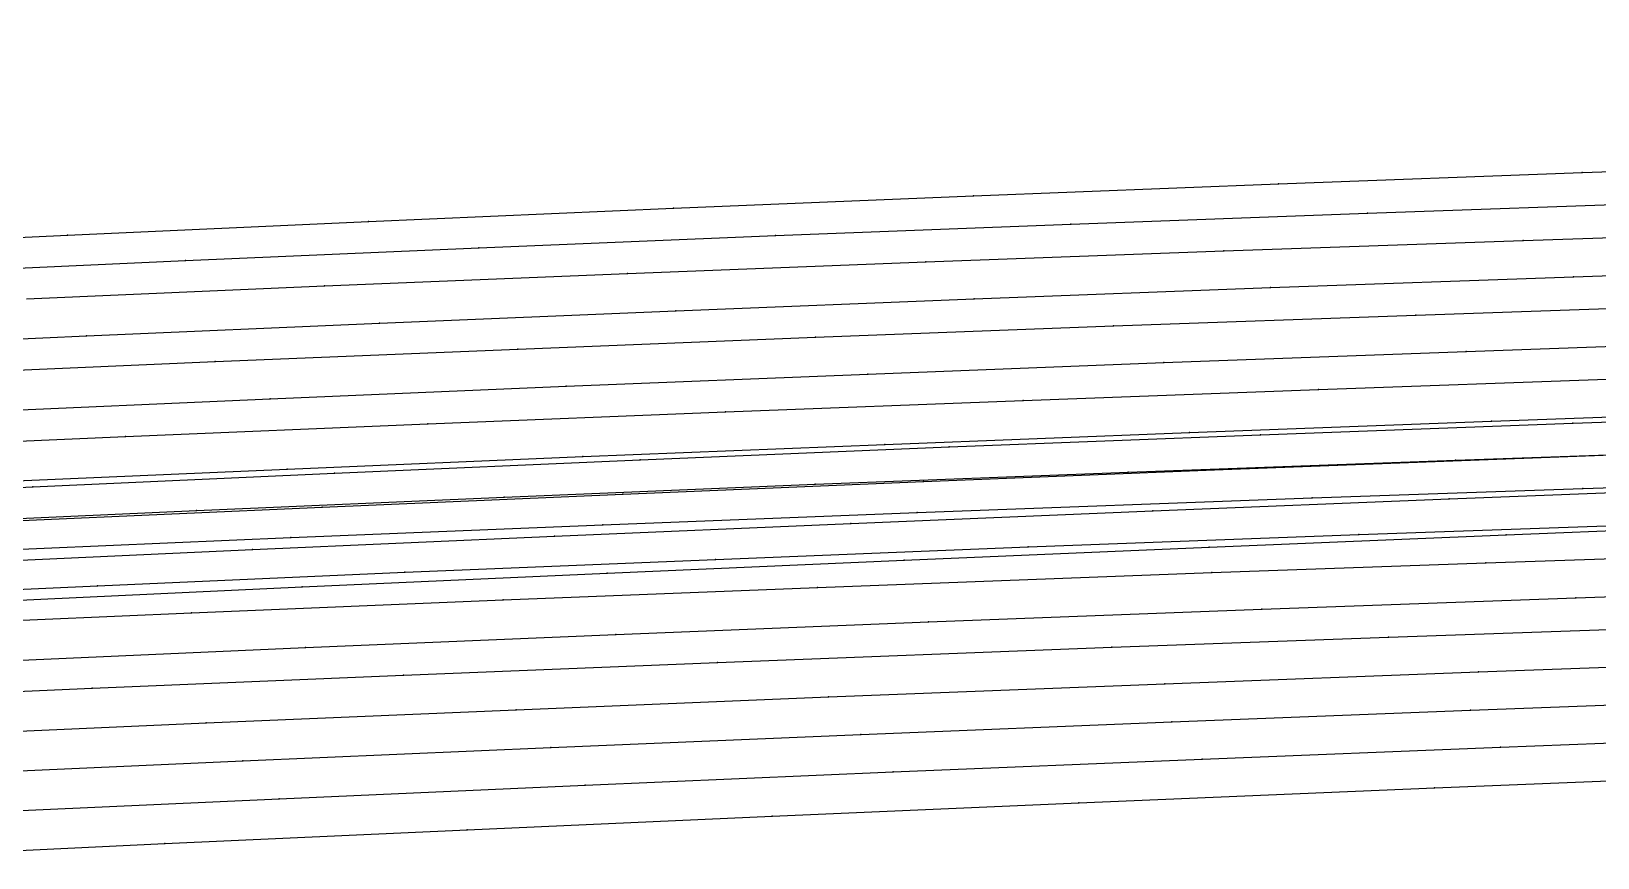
# Model space of a CAD drawing. Extents: x -2408 to 1029, y -526 to 2095.
# Drawn here: x -1498.2 to -1418.7, y 920.3 to 962.3 of the extents above; entities that cross this region are included whole.
import ezdxf

# ---------------------------------------------------------------- set-up
doc = ezdxf.new("R2010")
doc.units = 0

# ---------------------------------------------------------------- blocks, each defined once
blk = doc.blocks.new(' -30')
at = {"layer": '1'}
blk.add_lwpolyline([(-983.259655, 504.088096), (-968.179128, 504.789655), (-952.689583, 505.491886), (-937.607433, 506.156086), (-922.111616, 506.815861), (-907.027667, 507.438159), (-891.957635, 508.04729), (-876.872936, 508.652548), (-861.83698, 509.261239), (-846.753174, 509.887156), (-831.752201, 510.534152), (-816.670932, 511.218628), (-801.184994, 511.966991), (-786.108457, 512.749706), (-770.65652, 513.617506), (-755.587754, 514.53757), (-740.004881, 515.575884)], dxfattribs=at)
at = {"layer": '14'}
blk.add_lwpolyline([(-990.320556, 491.039364), (-975.156659, 491.753562), (-959.803647, 492.458703), (-944.31523, 493.150552), (-928.745346, 493.824862), (-910.67444, 494.579226), (-895.073839, 495.211724), (-879.472994, 495.837705), (-863.872377, 496.46764), (-848.27231, 497.112008), (-832.673265, 497.781282), (-817.075603, 498.485938), (-801.47968, 499.236455), (-785.885971, 500.043304), (-770.294797, 500.916965), (-754.70663, 501.86791), (-739.121791, 502.906618)], dxfattribs=at)
at = {"layer": '3'}
for p in [(-922.111616, 506.815861), (-907.027667, 507.438159), (-937.607433, 506.156086), (-952.689583, 505.491886), (-968.179128, 504.789655), (-910.67444, 494.579226), (-928.745346, 493.824862), (-944.31523, 493.150552), (-975.156659, 491.753562), (-959.803647, 492.458703)]:
    blk.add_point(p, dxfattribs=at)
blk = doc.blocks.new(' -31')
at = {"layer": '1'}
blk.add_lwpolyline([(-986.658666, 506.04357), (-971.552761, 506.735084), (-956.213389, 507.417536), (-941.164755, 508.066462), (-925.823502, 508.705413), (-910.779474, 509.309431), (-895.436682, 509.909814), (-880.364314, 510.494297), (-865.021492, 511.094201), (-849.986515, 511.696983), (-834.64533, 512.337634), (-819.64924, 512.998925), (-804.311699, 513.721507), (-788.860254, 514.507407), (-773.529113, 515.355389), (-758.116349, 516.287186), (-742.795393, 517.30299)], dxfattribs=at)
at = {"layer": '14'}
blk.add_lwpolyline([(-985.575845, 493.380141), (-970.203448, 494.083042), (-954.668895, 494.772973), (-939.025821, 495.445599), (-923.327902, 496.096582), (-908.17815, 496.702202), (-892.469664, 497.315404), (-876.761037, 497.92473), (-861.052752, 498.541434), (-845.345297, 499.176768), (-829.639194, 499.841984), (-813.934855, 500.548338), (-798.232802, 501.307082), (-782.533523, 502.129468), (-766.837501, 503.02675), (-751.145262, 504.010178), (-735.457216, 505.09101)], dxfattribs=at)
at = {"layer": '3'}
for p in [(-910.779474, 509.309431), (-925.823502, 508.705413), (-941.164755, 508.066462), (-956.213389, 507.417536), (-971.552761, 506.735084), (-908.17815, 496.702202), (-923.327902, 496.096582), (-939.025821, 495.445599), (-970.203448, 494.083042), (-954.668895, 494.772973)]:
    blk.add_point(p, dxfattribs=at)
blk = doc.blocks.new(' -32')
at = {"layer": '1'}
blk.add_lwpolyline([(-984.135746, 508.270447), (-968.865657, 508.949983), (-953.594925, 509.607993), (-938.322926, 510.243036), (-923.1187, 510.850663), (-907.844861, 511.438175), (-892.552142, 512.013187), (-877.277669, 512.585146), (-862.024551, 513.164813), (-846.751166, 513.764664), (-831.53952, 514.392253), (-816.269083, 515.063461), (-801.001022, 515.786796), (-785.834479, 516.567909), (-770.573491, 517.427842), (-755.449849, 518.364112), (-740.200043, 519.403976)], dxfattribs=at)
at = {"layer": '14'}
blk.add_lwpolyline([(-988.386214, 495.364467), (-972.90666, 496.059794), (-957.264855, 496.740298), (-941.514519, 497.401533), (-925.709144, 498.039063), (-910.545085, 498.626378), (-894.728855, 499.222836), (-878.91242, 499.814759), (-863.096353, 500.414203), (-847.281183, 501.033226), (-831.467557, 501.683881), (-815.656007, 502.378226), (-799.847102, 503.128318), (-784.041373, 503.946213), (-768.239466, 504.843965), (-752.441914, 505.833632), (-736.649247, 506.927273)], dxfattribs=at)
at = {"layer": '3'}
for p in [(-923.1187, 510.850663), (-907.844861, 511.438175), (-938.322926, 510.243036), (-953.594925, 509.607993), (-968.865657, 508.949983), (-910.545085, 498.626378), (-941.514519, 497.401533), (-925.709144, 498.039063), (-957.264855, 496.740298), (-972.90666, 496.059794)]:
    blk.add_point(p, dxfattribs=at)
blk = doc.blocks.new(' -33')
at = {"layer": '1'}
blk.add_lwpolyline([(-986.83478, 510.254729), (-971.498689, 510.924751), (-956.48809, 511.558167), (-941.15004, 512.181049), (-925.67475, 512.782963), (-910.334706, 513.354747), (-894.898587, 513.915408), (-879.557871, 514.469708), (-863.688546, 515.052308), (-848.824508, 515.617616), (-833.486072, 516.232231), (-818.138934, 516.89045), (-802.804766, 517.602938), (-787.504957, 518.380042), (-772.178103, 519.236488), (-756.925237, 520.177889), (-741.610167, 521.224263)], dxfattribs=at)
at = {"layer": '14'}
blk.add_lwpolyline([(-991.198071, 497.347313), (-975.611087, 498.035312), (-959.861696, 498.706712), (-944.003629, 499.356965), (-926.913155, 500.026567), (-910.989376, 500.62208), (-895.064728, 501.201132), (-879.139923, 501.776541), (-863.215558, 502.361125), (-847.292345, 502.967702), (-831.370996, 503.609087), (-815.452108, 504.2981), (-799.536393, 505.047557), (-783.624525, 505.870276), (-767.717215, 506.779072), (-751.815062, 507.786767), (-735.918776, 508.906176)], dxfattribs=at)
at = {"layer": '3'}
for p in [(-910.334706, 513.354747), (-925.67475, 512.782963), (-941.15004, 512.181049), (-971.498689, 510.924751), (-956.48809, 511.558167), (-910.989376, 500.62208), (-926.913155, 500.026567), (-944.003629, 499.356965), (-959.861696, 498.706712), (-975.611087, 498.035312)]:
    blk.add_point(p, dxfattribs=at)
blk = doc.blocks.new(' -34')
at = {"layer": '1'}
blk.add_lwpolyline([(-995.683943, 511.970121), (-980.566407, 512.627608), (-965.215882, 513.271594), (-950.096284, 513.881158), (-934.975648, 514.464395), (-919.969694, 515.01613), (-904.847304, 515.551791), (-889.426656, 516.088687), (-874.304032, 516.617669), (-858.928688, 517.169872), (-843.807493, 517.738742), (-828.480727, 518.353322), (-813.363008, 519.008648), (-798.086688, 519.732265), (-782.975286, 520.520557), (-767.749252, 521.39969), (-752.648256, 522.367472), (-737.469475, 523.44814)], dxfattribs=at)
at = {"layer": '14'}
blk.add_lwpolyline([(-997.902097, 499.15923), (-982.256557, 499.843514), (-966.435216, 500.510512), (-950.491596, 501.155579), (-930.471633, 501.924001), (-916.404954, 502.435759), (-900.37211, 503.000341), (-884.338821, 503.558087), (-868.305938, 504.122599), (-852.274195, 504.707481), (-836.244364, 505.32634), (-820.217219, 505.992778), (-804.193493, 506.720402), (-788.174036, 507.522814), (-772.159582, 508.413619), (-756.150905, 509.406422), (-740.148737, 510.51483)], dxfattribs=at)
at = {"layer": '3'}
for p in [(-919.969694, 515.01613), (-934.975648, 514.464395), (-965.215882, 513.271594), (-950.096284, 513.881158), (-980.566407, 512.627608), (-916.404954, 502.435759), (-930.471633, 501.924001), (-966.435216, 500.510512), (-950.491596, 501.155579), (-982.256557, 499.843514)]:
    blk.add_point(p, dxfattribs=at)
blk = doc.blocks.new(' -35')
at = {"layer": '1'}
blk.add_lwpolyline([(-992.820145, 513.915385), (-977.453959, 514.590592), (-962.418328, 515.226969), (-947.101668, 515.848926), (-932.063875, 516.43203), (-916.699984, 516.998682), (-901.660338, 517.532334), (-886.339838, 518.067081), (-871.300024, 518.595463), (-856.027448, 519.147777), (-840.989233, 519.719206), (-825.768242, 520.337784), (-810.733724, 521.000639), (-795.566458, 521.733877), (-780.538711, 522.536485), (-765.424873, 523.432438), (-750.408314, 524.423039)], dxfattribs=at)
at = {"layer": '14'}
blk.add_lwpolyline([(-991.25163, 501.272774), (-975.65225, 501.956377), (-959.889795, 502.620711), (-944.017931, 503.261005), (-927.07975, 503.910177), (-911.141133, 504.489572), (-895.201398, 505.050407), (-879.261329, 505.606817), (-863.321862, 506.172931), (-847.38378, 506.762882), (-831.447983, 507.390801), (-815.515369, 508.070817), (-799.586721, 508.817065), (-783.662977, 509.643673), (-767.744919, 510.564776), (-751.833447, 511.594504)], dxfattribs=at)
at = {"layer": '3'}
for p in [(-932.063875, 516.43203), (-916.699984, 516.998682), (-947.101668, 515.848926), (-962.418328, 515.226969), (-977.453959, 514.590592), (-911.141133, 504.489572), (-927.07975, 503.910177), (-944.017931, 503.261005), (-959.889795, 502.620711), (-975.65225, 501.956377)]:
    blk.add_point(p, dxfattribs=at)
blk = doc.blocks.new(' -36')
at = {"layer": '1'}
blk.add_lwpolyline([(-996.22906, 515.874884), (-981.103328, 516.528873), (-965.726704, 517.167631), (-950.598815, 517.768795), (-935.469816, 518.340965), (-920.108045, 518.890989), (-904.977129, 519.409745), (-889.535127, 519.928552), (-874.403924, 520.43925), (-859.012279, 520.974155), (-843.882598, 521.52789), (-828.545795, 522.130495), (-813.419835, 522.778333), (-798.140791, 523.499676), (-783.021692, 524.2926), (-767.800844, 525.183498), (-752.693251, 526.172578)], dxfattribs=at)
at = {"layer": '14'}
blk.add_lwpolyline([(-997.959985, 503.086063), (-982.301969, 503.766456), (-966.467366, 504.426937), (-950.509786, 505.06263), (-930.471527, 505.814959), (-916.56327, 506.306527), (-900.514973, 506.852996), (-884.466126, 507.391562), (-868.417693, 507.937146), (-852.370641, 508.504669), (-836.325935, 509.109055), (-820.284541, 509.765225), (-804.247424, 510.4881), (-788.215549, 511.292603), (-772.189882, 512.193656), (-756.171388, 513.20618), (-740.161033, 514.345097)], dxfattribs=at)
at = {"layer": '3'}
for p in [(-920.108045, 518.890989), (-935.469816, 518.340965), (-965.726704, 517.167631), (-950.598815, 517.768795), (-981.103328, 516.528873), (-916.56327, 506.306527), (-930.471527, 505.814959), (-966.467366, 504.426937), (-950.509786, 505.06263), (-982.301969, 503.766456)]:
    blk.add_point(p, dxfattribs=at)
blk = doc.blocks.new(' -37')
at = {"layer": '1'}
blk.add_lwpolyline([(-1007.421063, 517.181891), (-991.870638, 517.885272), (-976.991792, 518.533343), (-961.940697, 519.162555), (-946.781324, 519.767799), (-931.727888, 520.338632), (-916.346722, 520.889892), (-901.291345, 521.406589), (-885.957288, 521.923248), (-870.901759, 522.434341), (-855.620824, 522.970364), (-840.566943, 523.528651), (-825.3441, 524.137176), (-810.294246, 524.79554), (-795.132554, 525.529318), (-780.09012, 526.340623), (-764.989993, 527.251959), (-749.960015, 528.268938)], dxfattribs=at)
at = {"layer": '14'}
blk.add_lwpolyline([(-1006.702152, 504.501526), (-991.307494, 505.197754), (-975.695216, 505.877062), (-959.919004, 506.534451), (-944.032768, 507.164911), (-927.25288, 507.793881), (-911.298799, 508.357378), (-895.343292, 508.900194), (-879.387378, 509.437773), (-863.432077, 509.98556), (-847.478524, 510.558995), (-831.527737, 511.173521), (-815.580737, 511.844583), (-799.638658, 512.587621), (-783.702481, 513.41808), (-767.773341, 514.351399), (-751.852258, 515.403024)], dxfattribs=at)
at = {"layer": '3'}
for p in [(-931.727888, 520.338632), (-916.346722, 520.889892), (-946.781324, 519.767799), (-961.940697, 519.162555), (-976.991792, 518.533343), (-991.870638, 517.885272), (-927.25288, 507.793881), (-944.032768, 507.164911), (-959.919004, 506.534451), (-975.695216, 505.877062), (-991.307494, 505.197754)]:
    blk.add_point(p, dxfattribs=at)
blk = doc.blocks.new(' -38')
at = {"layer": '1'}
blk.add_lwpolyline([(-995.775629, 519.823236), (-980.637326, 520.472347), (-965.239343, 521.103977), (-950.098657, 521.695154), (-934.956771, 522.254539), (-919.752783, 522.782963), (-904.608864, 523.284549), (-889.149116, 523.785144), (-874.004893, 524.278163), (-858.600561, 524.796536), (-843.457957, 525.336605), (-828.114904, 525.928832), (-812.976296, 526.571506), (-797.698533, 527.292967), (-782.567416, 528.093739), (-767.356104, 528.99956), (-752.237743, 530.01405)], dxfattribs=at)
at = {"layer": '14'}
blk.add_lwpolyline([(-998.020129, 507.012384), (-982.34922, 507.688985), (-966.500824, 508.343063), (-950.528719, 508.969506), (-930.471454, 509.705919), (-916.727641, 510.177589), (-900.663291, 510.706152), (-884.598196, 511.22572), (-868.533563, 511.752528), (-852.4706, 512.302813), (-836.410399, 512.892813), (-820.354169, 513.538763), (-804.303079, 514.256901), (-788.258336, 515.06346), (-772.221034, 515.974682), (-756.19238, 517.006801)], dxfattribs=at)
at = {"layer": '3'}
for p in [(-919.752783, 522.782963), (-934.956771, 522.254539), (-950.098657, 521.695154), (-980.637326, 520.472347), (-965.239343, 521.103977), (-916.727641, 510.177589), (-930.471454, 509.705919), (-950.528719, 508.969506), (-982.34922, 507.688985), (-966.500824, 508.343063)]:
    blk.add_point(p, dxfattribs=at)
blk = doc.blocks.new(' -39')
at = {"layer": '1'}
blk.add_lwpolyline([(-1007.491623, 521.108175), (-991.925849, 521.809886), (-977.031719, 522.454122), (-961.965625, 523.077061), (-946.968522, 523.666651), (-931.899884, 524.226331), (-916.49974, 524.763351), (-901.429047, 525.263748), (-886.079673, 525.762612), (-871.00879, 526.256195), (-855.717723, 526.775367), (-840.648534, 527.319452), (-825.422163, 527.916512), (-810.357196, 528.568456), (-795.199686, 529.300447), (-780.142749, 530.117611), (-765.055017, 531.041074), (-750.011815, 532.080716)], dxfattribs=at)
at = {"layer": '14'}
blk.add_lwpolyline([(-1006.772647, 508.427815), (-991.365503, 509.122261), (-975.739825, 509.797379), (-959.949469, 510.447933), (-944.048289, 511.068691), (-927.432479, 511.677712), (-911.462354, 512.225537), (-895.490435, 512.750536), (-879.517989, 513.269462), (-863.546283, 513.799066), (-847.576583, 514.356098), (-831.610157, 514.957311), (-815.64827, 515.619455), (-799.692189, 516.359282), (-783.743181, 517.193543), (-767.802512, 518.138989), (-751.87145, 519.212373)], dxfattribs=at)
at = {"layer": '3'}
for p in [(-946.968522, 523.666651), (-931.899884, 524.226331), (-961.965625, 523.077061), (-977.031719, 522.454122), (-991.925849, 521.809886), (-927.432479, 511.677712), (-944.048289, 511.068691), (-959.949469, 510.447933), (-975.739825, 509.797379), (-991.365503, 509.122261)]:
    blk.add_point(p, dxfattribs=at)
blk = doc.blocks.new(' -40')
at = {"layer": '1'}
blk.add_lwpolyline([(-1017.643131, 522.425601), (-1002.161854, 523.156336), (-986.867505, 523.850157), (-971.383609, 524.522598), (-956.137615, 525.15341), (-940.651025, 525.760288), (-925.22996, 526.328055), (-909.740718, 526.862613), (-894.487014, 527.367054), (-878.996801, 527.872772), (-863.506901, 528.387881), (-848.313981, 528.9178), (-832.826406, 529.49908), (-817.70172, 530.122209), (-802.219513, 530.832858), (-787.168212, 531.609789), (-771.695968, 532.513014), (-756.720064, 533.503733)], dxfattribs=at)
at = {"layer": '14'}
blk.add_lwpolyline([(-1018.959187, 509.647397), (-1003.920956, 510.360938), (-988.609299, 511.059912), (-973.07823, 511.738958), (-957.381842, 512.39271), (-941.573999, 513.015813), (-925.708828, 513.6029), (-910.21461, 514.139478), (-894.335363, 514.665222), (-878.455426, 515.183693), (-862.576242, 515.71215), (-846.699099, 516.267855), (-830.825442, 516.868064), (-814.956558, 517.530041), (-799.093889, 518.271042), (-783.238726, 519.10833), (-767.39251, 520.059161)], dxfattribs=at)
at = {"layer": '3'}
for p in [(-925.22996, 526.328055), (-956.137615, 525.15341), (-940.651025, 525.760288), (-971.383609, 524.522598), (-986.867505, 523.850157), (-1002.161854, 523.156336), (-925.708828, 513.6029), (-957.381842, 512.39271), (-941.573999, 513.015813), (-973.07823, 511.738958), (-988.609299, 511.059912), (-1003.920956, 510.360938)]:
    blk.add_point(p, dxfattribs=at)

msp = doc.modelspace()

# ---------------------------------------------------------------- block references
at = {"layer": '1'}
for name, p in [(' -32', (-514.58038, 429.196867)), (' -34', (-512.877729, 429.098086)), (' -33', (-513.729155, 429.147803)), (' -31', (-515.430888, 429.247568)), (' -30', (-516.281493, 429.297884)), (' -36', (-507.788996, 429.001375)), (' -35', (-508.640982, 429.051384)), (' -38', (-502.699294, 428.903101)), (' -37', (-503.551747, 428.953571)), (' -39', (-498.461818, 428.854057)), (' -40', (-494.224148, 428.804325))]:
    msp.add_blockref(name, p, dxfattribs=at)

doc.saveas('drawing.dxf')
